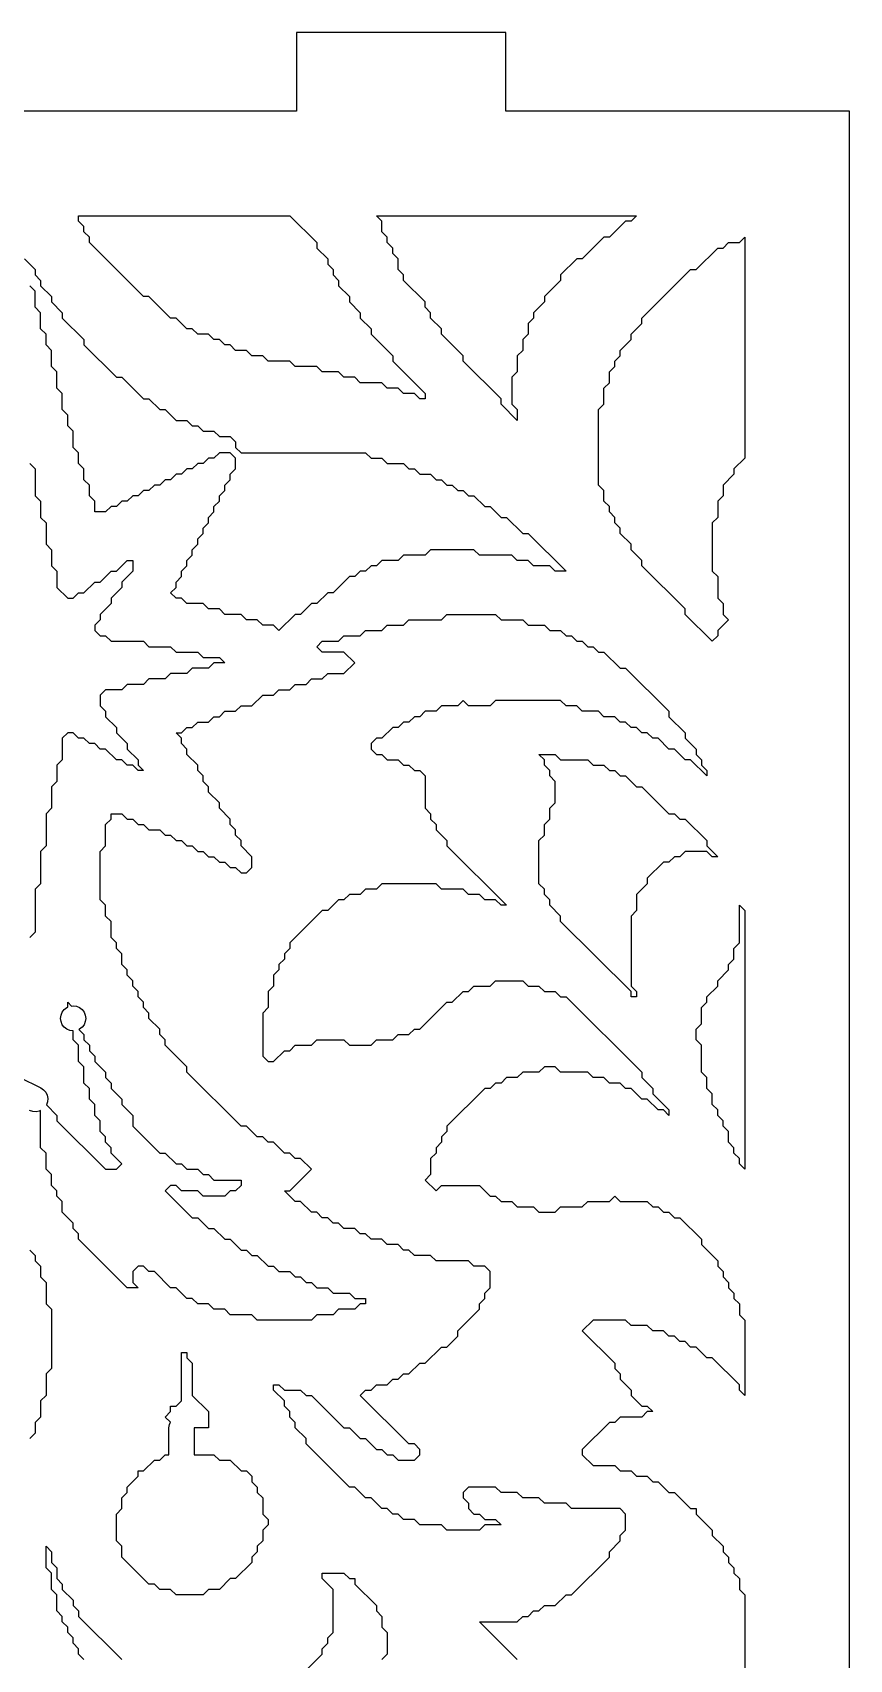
# Model space of a CAD drawing. Header units: millimetres. Extents: x 10 to 410, y 18 to 283.
# Drawn here: x 42 to 73.3, y 220.8 to 283 of the extents above; entities that cross this region are included whole.
import ezdxf

# ---------------------------------------------------------------- set-up
doc = ezdxf.new("R2010")
doc.units = ezdxf.units.MM
doc.layers.add('CUT', color=1, linetype='Continuous')

msp = doc.modelspace()

# ---------------------------------------------------------------- linework, layer by layer
at = {"layer": 'CUT'}
for points in [[(31.134, 160), (52.134, 160), (52.134, 157), (60.134, 157), (60.134, 160), (73.2679, 160), (73.2679, 280), (60.134, 280), (60.134, 283), (52.134, 283), (52.134, 280), (31.134, 280), (31.134, 283), (23.134, 283), (23.134, 280), (10, 280), (10, 160), (23.134, 160), (23.134, 157), (31.134, 157)], [(54.157236, 272.705882), (54.571229, 272.294118), (54.571229, 272.088235), (54.985221, 271.676471), (54.985221, 271.470588), (55.813205, 270.647059), (55.813205, 270.441176), (57.055181, 269.205882), (57.055181, 269), (56.848185, 269), (56.641189, 269.205882), (56.227197, 269.205882), (56.020201, 269.411765), (55.606209, 269.411765), (55.399213, 269.617647), (54.571229, 269.617647), (54.364233, 269.823529), (53.95024, 269.823529), (53.743244, 270.029412), (53.122256, 270.029412), (52.91526, 270.235294), (52.087276, 270.235294), (51.88028, 270.441176), (51.052296, 270.441176), (50.845299, 270.647059), (50.431307, 270.647059), (50.224311, 270.852941), (49.810319, 270.852941), (49.603323, 271.058824), (49.396327, 271.058824), (49.189331, 271.264706), (48.982335, 271.264706), (48.775339, 271.470588), (48.361347, 271.470588), (48.154351, 271.676471), (47.947355, 271.676471), (47.533362, 272.088235), (47.326366, 272.088235), (46.498382, 272.911765), (46.291386, 272.911765), (44.221425, 274.970588), (44.221425, 275.176471), (44.014429, 275.382353), (44.014429, 275.588235), (43.807433, 275.794118), (43.807433, 276), (51.88028, 276), (52.91526, 274.970588), (52.91526, 274.764706), (53.329252, 274.352941), (53.329252, 274.147059), (53.536248, 273.941176), (53.536248, 273.735294), (53.743244, 273.529412), (53.743244, 273.323529), (54.157236, 272.911765)], [(61.609095, 272.705882), (61.195103, 272.294118), (61.195103, 272.088235), (60.988107, 271.882353), (60.988107, 271.470588), (60.781111, 271.264706), (60.781111, 270.852941), (60.574114, 270.647059), (60.574114, 270.029412), (60.367118, 269.823529), (60.367118, 268.794118), (60.574114, 268.588235), (60.574114, 268.176471), (59.953126, 268.794118), (59.953126, 269), (58.504154, 270.441176), (58.504154, 270.647059), (57.67617, 271.470588), (57.67617, 271.676471), (57.262177, 272.088235), (57.262177, 272.294118), (57.055181, 272.5), (57.055181, 272.705882), (56.227197, 273.529412), (56.227197, 273.735294), (56.020201, 273.941176), (56.020201, 274.352941), (55.813205, 274.558824), (55.813205, 274.764706), (55.606209, 274.970588), (55.606209, 275.176471), (55.399213, 275.382353), (55.399213, 275.794118), (55.192217, 276), (65.128028, 276), (64.921032, 275.794118), (64.714036, 275.794118), (64.093048, 275.176471), (63.886052, 275.176471), (63.058067, 274.352941), (62.851071, 274.352941), (62.230083, 273.735294), (62.230083, 273.529412), (61.609095, 272.911765)], [(64.093048, 264.676471), (64.093048, 264.882353), (63.886052, 265.088235), (63.886052, 265.5), (63.679055, 265.705882), (63.679055, 268.588235), (63.886052, 268.794118), (63.886052, 269.411765), (64.093048, 269.617647), (64.093048, 270.029412), (64.300044, 270.235294), (64.300044, 270.441176), (64.50704, 270.647059), (64.50704, 270.852941), (64.921032, 271.264706), (64.921032, 271.470588), (65.335024, 271.882353), (65.335024, 272.088235), (67.197989, 273.941176), (67.404985, 273.941176), (68.232969, 274.764706), (68.439965, 274.764706), (68.646961, 274.970588), (69.060953, 274.970588), (69.267949, 275.176471), (69.267949, 266.735294), (68.853957, 266.323529), (68.853957, 266.117647), (68.439965, 265.705882), (68.439965, 265.294118), (68.232969, 265.088235), (68.232969, 264.470588), (68.025973, 264.264706), (68.025973, 262.411765), (68.232969, 262.205882), (68.232969, 261.382353), (68.439965, 261.176471), (68.439965, 260.764706), (68.646961, 260.558824), (68.232969, 260.147059), (68.232969, 259.941176), (68.025973, 259.735294), (66.990992, 260.764706), (66.990992, 260.970588), (65.335024, 262.617647), (65.335024, 262.823529), (64.921032, 263.235294), (64.921032, 263.441176), (64.50704, 263.852941), (64.50704, 264.058824), (64.300044, 264.264706), (64.300044, 264.470588)], [(66.370004, 253.147059), (66.577, 253.147059), (66.783996, 252.941176), (66.990992, 252.941176), (67.818977, 252.117647), (67.818977, 251.911765), (68.232969, 251.5), (68.025973, 251.5), (67.818977, 251.705882), (66.990992, 251.705882), (66.783996, 251.5), (66.577, 251.5), (66.370004, 251.294118), (66.163008, 251.294118), (65.54202, 250.676471), (65.54202, 250.470588), (65.128028, 250.058824), (65.128028, 249.441176), (64.921032, 249.235294), (64.921032, 246.558824), (65.128028, 246.352941), (65.128028, 246.147059), (64.921032, 246.147059), (64.921032, 246.352941), (62.230083, 249.029412), (62.230083, 249.235294), (61.816091, 249.647059), (61.816091, 249.852941), (61.609095, 250.058824), (61.609095, 250.264706), (61.402099, 250.470588), (61.402099, 252.117647), (61.609095, 252.323529), (61.609095, 252.735294), (61.816091, 252.941176), (61.816091, 253.352941), (62.023087, 253.558824), (62.023087, 254.382353), (61.816091, 254.588235), (61.816091, 254.794118), (61.609095, 255), (61.609095, 255.205882), (61.402099, 255.411765), (62.023087, 255.411765), (62.230083, 255.205882), (63.265063, 255.205882), (63.472059, 255), (63.886052, 255), (64.093048, 254.794118), (64.300044, 254.794118), (64.50704, 254.588235), (64.714036, 254.588235), (65.128028, 254.176471), (65.335024, 254.176471)], [(68.232969, 241.617647), (68.232969, 241.823529), (68.025973, 242.029412), (68.025973, 242.441176), (67.818977, 242.647059), (67.818977, 243.058824), (67.611981, 243.264706), (67.611981, 244.294118), (67.404985, 244.5), (67.404985, 244.911765), (67.611981, 245.117647), (67.611981, 245.735294), (67.818977, 245.941176), (67.818977, 246.147059), (68.232969, 246.558824), (68.232969, 246.764706), (68.646961, 247.176471), (68.646961, 247.382353), (68.853957, 247.588235), (68.853957, 248), (69.060953, 248.205882), (69.060953, 249.647059), (69.267949, 249.441176), (69.267949, 239.558824), (69.060953, 239.764706), (69.060953, 239.970588), (68.853957, 240.176471), (68.853957, 240.382353), (68.646961, 240.588235), (68.646961, 241), (68.439965, 241.205882), (68.439965, 241.411765)], [(47.326366, 230.5), (47.533362, 230.5), (47.740358, 230.705882), (47.740358, 232.558824), (47.947355, 232.558824), (47.947355, 232.352941), (48.154351, 232.147059), (48.154351, 230.911765), (48.775339, 230.294118), (48.775339, 229.676471), (48.220358, 229.676471), (48.220358, 228.647059), (48.982335, 228.647059), (49.189331, 228.441176), (49.603323, 228.441176), (50.017315, 228.029412), (50.224311, 228.029412), (50.431307, 227.823529), (50.431307, 227.617647), (50.638303, 227.411765), (50.638303, 227.205882), (50.845299, 227), (50.845299, 226.382353), (51.052296, 226.176471), (51.052296, 225.970588), (50.845299, 225.764706), (50.845299, 225.352941), (50.638303, 225.147059), (50.638303, 224.941176), (50.431307, 224.735294), (50.431307, 224.529412), (49.810319, 223.911765), (49.603323, 223.911765), (49.189331, 223.5), (48.775339, 223.5), (48.568343, 223.294118), (47.533362, 223.294118), (47.326366, 223.5), (46.912374, 223.5), (46.705378, 223.705882), (46.498382, 223.705882), (45.463402, 224.735294), (45.463402, 225.147059), (45.256406, 225.352941), (45.256406, 226.382353), (45.463402, 226.588235), (45.463402, 227), (45.670398, 227.205882), (45.670398, 227.411765), (46.08439, 227.823529), (46.08439, 228.029412), (46.291386, 228.029412), (46.705378, 228.441176), (46.912374, 228.441176), (47.11937, 228.647059), (47.260358, 228.647059), (47.260358, 229.676471), (47.276714, 229.800704), (47.315154, 229.893505), (47.11937, 230.088235), (47.326366, 230.294118)]]:
    msp.add_lwpolyline(points, close=True, dxfattribs=at)
for points in [[(41.737473, 274.352941), (42.151465, 273.941176), (42.151465, 273.735294), (42.358461, 273.529412), (42.358461, 273.323529), (42.772453, 272.911765), (42.772453, 272.705882), (43.186445, 272.294118), (43.186445, 272.088235), (44.014429, 271.264706), (44.014429, 271.058824), (45.256406, 269.823529), (45.463402, 269.823529), (46.291386, 269), (46.498382, 269), (46.912374, 268.588235), (47.11937, 268.588235), (47.533362, 268.176471), (47.947355, 268.176471), (48.154351, 267.970588), (48.361347, 267.970588), (48.568343, 267.764706), (48.982335, 267.764706), (49.189331, 267.558824), (49.603323, 267.558824), (49.810319, 267.352941), (49.810319, 267.147059), (50.017315, 266.941176), (54.778225, 266.941176), (54.985221, 266.735294), (55.399213, 266.735294), (55.606209, 266.529412), (56.227197, 266.529412), (56.434193, 266.323529), (56.641189, 266.323529), (56.848185, 266.117647), (57.262177, 266.117647), (57.469174, 265.911765), (57.67617, 265.911765), (57.883166, 265.705882), (58.090162, 265.705882), (58.297158, 265.5), (58.504154, 265.5), (58.71115, 265.294118), (58.918146, 265.294118), (59.332138, 264.882353), (59.539134, 264.882353), (59.953126, 264.470588), (60.160122, 264.470588), (60.781111, 263.852941), (60.988107, 263.852941), (62.437079, 262.411765), (62.023087, 262.411765), (61.816091, 262.617647), (61.195103, 262.617647), (60.988107, 262.823529), (60.574114, 262.823529), (60.367118, 263.029412), (59.125142, 263.029412), (58.918146, 263.235294), (57.262177, 263.235294), (57.055181, 263.029412), (56.227197, 263.029412), (56.020201, 262.823529), (55.399213, 262.823529), (55.192217, 262.617647), (54.985221, 262.617647), (54.778225, 262.411765), (54.571229, 262.411765), (54.364233, 262.205882), (54.157236, 262.205882), (53.536248, 261.588235), (53.329252, 261.588235), (52.91526, 261.176471), (52.708264, 261.176471), (52.294272, 260.764706), (52.087276, 260.764706), (51.466288, 260.147059), (51.259292, 260.352941), (50.845299, 260.352941), (50.638303, 260.558824), (50.224311, 260.558824), (50.017315, 260.764706), (49.396327, 260.764706), (49.189331, 260.970588), (48.775339, 260.970588), (48.568343, 261.176471), (47.947355, 261.176471), (47.740358, 261.382353), (47.533362, 261.382353), (47.326366, 261.588235), (47.533362, 261.794118), (47.533362, 262), (47.740358, 262.205882), (47.740358, 262.411765), (47.947355, 262.617647), (47.947355, 262.823529), (48.154351, 263.029412), (48.154351, 263.235294), (48.361347, 263.441176), (48.361347, 263.647059), (48.568343, 263.852941), (48.568343, 264.058824), (48.775339, 264.264706), (48.775339, 264.470588), (48.982335, 264.676471), (48.982335, 264.882353), (49.189331, 265.088235), (49.189331, 265.294118), (49.396327, 265.5), (49.396327, 265.705882), (49.603323, 265.911765), (49.603323, 266.117647), (49.810319, 266.323529), (49.810319, 266.735294), (49.603323, 266.941176), (49.189331, 266.941176), (48.982335, 266.735294), (48.775339, 266.735294), (48.568343, 266.529412), (48.361347, 266.529412), (48.154351, 266.323529), (47.947355, 266.323529), (47.740358, 266.117647), (47.533362, 266.117647), (47.326366, 265.911765), (47.11937, 265.911765), (46.912374, 265.705882), (46.705378, 265.705882), (46.498382, 265.5), (46.291386, 265.5), (46.08439, 265.294118), (45.877394, 265.294118), (45.670398, 265.088235), (45.463402, 265.088235), (45.256406, 264.882353), (45.04941, 264.882353), (44.842414, 264.676471), (44.428421, 264.676471), (44.428421, 265.088235), (44.221425, 265.294118), (44.221425, 265.705882), (44.014429, 265.911765), (44.014429, 266.323529), (43.807433, 266.529412), (43.807433, 266.941176), (43.600437, 267.147059), (43.600437, 267.764706), (43.393441, 267.970588), (43.393441, 268.382353), (43.186445, 268.588235), (43.186445, 269.205882), (42.979449, 269.411765), (42.979449, 270.029412), (42.772453, 270.235294), (42.772453, 270.852941), (42.565457, 271.058824), (42.565457, 271.470588), (42.358461, 271.676471), (42.358461, 272.294118), (42.151465, 272.5), (42.151465, 273.117647), (41.944469, 273.323529)], [(41.944469, 266.529412), (42.151465, 266.323529), (42.151465, 265.294118), (42.358461, 265.088235), (42.358461, 264.470588), (42.565457, 264.264706), (42.565457, 263.441176), (42.772453, 263.235294), (42.772453, 262.617647), (42.979449, 262.411765), (42.979449, 261.794118), (43.393441, 261.382353), (43.600437, 261.382353), (43.807433, 261.588235), (44.014429, 261.588235), (44.428421, 262), (44.635418, 262), (45.04941, 262.411765), (45.256406, 262.411765), (45.670398, 262.823529), (45.877394, 262.823529), (45.877394, 262.411765), (45.463402, 262), (45.463402, 261.794118), (45.04941, 261.382353), (45.04941, 261.176471), (44.635418, 260.764706), (44.635418, 260.558824), (44.428421, 260.352941), (44.428421, 260.147059), (44.635418, 259.941176), (44.842414, 259.941176), (45.04941, 259.735294), (46.291386, 259.735294), (46.498382, 259.529412), (47.326366, 259.529412), (47.533362, 259.323529), (48.361347, 259.323529), (48.568343, 259.117647), (49.189331, 259.117647), (49.396327, 258.911765), (48.982335, 258.911765), (48.775339, 258.705882), (48.154351, 258.705882), (47.947355, 258.5), (47.326366, 258.5), (47.11937, 258.294118), (46.498382, 258.294118), (46.291386, 258.088235), (45.670398, 258.088235), (45.463402, 257.882353), (44.842414, 257.882353), (44.635418, 257.676471), (44.635418, 257.264706), (44.842414, 257.058824), (44.842414, 256.852941), (45.256406, 256.441176), (45.256406, 256.235294), (45.670398, 255.823529), (45.670398, 255.617647), (46.08439, 255.205882), (46.08439, 255), (46.291385, 254.794118), (46.08439, 254.794118), (45.877394, 255), (45.670398, 255), (45.463402, 255.205882), (45.256406, 255.205882), (44.842414, 255.617647), (44.635418, 255.617647), (44.428421, 255.823529), (44.221425, 255.823529), (44.014429, 256.029412), (43.807433, 256.029412), (43.600437, 256.235294), (43.393441, 256.235294), (43.186445, 256.029412), (43.186445, 255.205882), (42.979449, 255), (42.979449, 254.382353), (42.772453, 254.176471), (42.772453, 253.352941), (42.565457, 253.147059), (42.565457, 251.911765), (42.358461, 251.705882), (42.358461, 250.470588), (42.151465, 250.264706), (42.151465, 248.617647), (41.944469, 248.411765)], [(60.574114, 220.823529), (59.125142, 222.264706), (60.574114, 222.264706), (60.781111, 222.470588), (60.988107, 222.470588), (61.195103, 222.676471), (61.402099, 222.676471), (61.609095, 222.882353), (62.023087, 222.882353), (62.437079, 223.294118), (62.644075, 223.294118), (64.093048, 224.735294), (64.093048, 224.941176), (64.50704, 225.352941), (64.50704, 225.558824), (64.714036, 225.764706), (64.714036, 226.382353), (64.50704, 226.588235), (62.644075, 226.588235), (62.437079, 226.794118), (61.609095, 226.794118), (61.402099, 227), (60.781111, 227), (60.574114, 227.205882), (59.953126, 227.205882), (59.74613, 227.411765), (58.71115, 227.411765), (58.504154, 227.205882), (58.504154, 227), (58.71115, 226.794118), (58.71115, 226.588235), (58.918146, 226.382353), (59.125142, 226.382353), (59.332138, 226.176471), (59.74613, 226.176471), (59.953126, 225.970588), (59.332138, 225.970588), (59.125142, 225.764706), (57.883166, 225.764706), (57.67617, 225.970588), (56.848185, 225.970588), (56.641189, 226.176471), (56.227197, 226.176471), (56.020201, 226.382353), (55.813205, 226.382353), (55.606209, 226.588235), (55.399213, 226.588235), (54.985221, 227), (54.778225, 227), (54.364233, 227.411765), (54.157236, 227.411765), (52.501268, 229.058824), (52.501268, 229.264706), (52.087276, 229.676471), (52.087276, 229.882353), (51.88028, 230.088235), (51.88028, 230.294118), (51.673284, 230.5), (51.673284, 230.705882), (51.259292, 231.117647), (51.259292, 231.323529), (51.466288, 231.323529), (51.673284, 231.117647), (52.294272, 231.117647), (52.501268, 230.911765), (52.708264, 230.911765), (53.95024, 229.676471), (54.157236, 229.676471), (54.571229, 229.264706), (54.778225, 229.264706), (55.192217, 228.852941), (55.399213, 228.852941), (55.606209, 228.647059), (55.813205, 228.647059), (56.020201, 228.441176), (56.641189, 228.441176), (56.848185, 228.647059), (56.848185, 228.852941), (56.641189, 229.058824), (56.434193, 229.058824), (54.571229, 230.911765), (54.778225, 231.117647), (54.985221, 231.117647), (55.192217, 231.323529), (55.606209, 231.323529), (55.813205, 231.529412), (56.020201, 231.529412), (56.227197, 231.735294), (56.434193, 231.735294), (56.848185, 232.147059), (57.055181, 232.147059), (57.67617, 232.764706), (57.883166, 232.764706), (58.297158, 233.176471), (58.297158, 233.382353), (59.125142, 234.205882), (59.125142, 234.411765), (59.332138, 234.617647), (59.332138, 234.823529), (59.539134, 235.029412), (59.539134, 235.647059), (59.332138, 235.852941), (58.918146, 235.852941), (58.71115, 236.058824), (57.469174, 236.058824), (57.262177, 236.264706), (56.641189, 236.264706), (56.434193, 236.470588), (56.227197, 236.470588), (56.020201, 236.676471), (55.606209, 236.676471), (55.399213, 236.882353), (54.985221, 236.882353), (54.778225, 237.088235), (54.571229, 237.088235), (54.364233, 237.294118), (53.95024, 237.294118), (53.743244, 237.5), (53.536248, 237.5), (53.329252, 237.705882), (53.122256, 237.705882), (52.91526, 237.911765), (52.708264, 237.911765), (52.294272, 238.323529), (52.087276, 238.323529), (51.673284, 238.735294), (51.88028, 238.735294), (52.708264, 239.558824), (52.294272, 239.970588), (52.087276, 239.970588), (51.88028, 240.176471), (51.673284, 240.176471), (51.259292, 240.588235), (51.052296, 240.588235), (50.845299, 240.794118), (50.638303, 240.794118), (50.224311, 241.205882), (50.017315, 241.205882), (47.947355, 243.264706), (47.947355, 243.470588), (47.11937, 244.294118), (47.11937, 244.5), (46.912374, 244.705882), (46.912374, 244.911765), (46.498382, 245.323529), (46.498382, 245.529412), (46.291386, 245.735294), (46.291386, 245.941176), (46.08439, 246.147059), (46.08439, 246.352941), (45.877394, 246.558824), (45.877394, 246.764706), (45.670398, 246.970588), (45.670398, 247.176471), (45.463402, 247.382353), (45.463402, 247.794118), (45.256406, 248), (45.256406, 248.205882), (45.04941, 248.411765), (45.04941, 249.029412), (44.842414, 249.235294), (44.842414, 249.647059), (44.635418, 249.852941), (44.635418, 251.705882), (44.842414, 251.911765), (44.842414, 252.735294), (45.04941, 252.941176), (45.04941, 253.147059), (45.463402, 253.147059), (45.670398, 252.941176), (45.877394, 252.941176), (46.08439, 252.735294), (46.291386, 252.735294), (46.498382, 252.529412), (46.912374, 252.529412), (47.11937, 252.323529), (47.326366, 252.323529), (47.533362, 252.117647), (47.740358, 252.117647), (47.947355, 251.911765), (48.154351, 251.911765), (48.361347, 251.705882), (48.568343, 251.705882), (48.775339, 251.5), (48.982335, 251.5), (49.189331, 251.294118), (49.396327, 251.294118), (49.603323, 251.088235), (49.810319, 251.088235), (50.017315, 250.882353), (50.224311, 250.882353), (50.431307, 251.088235), (50.431307, 251.5), (50.017315, 251.911765), (50.017315, 252.117647), (49.810319, 252.323529), (49.810319, 252.529412), (49.603323, 252.735294), (49.603323, 252.941176), (49.189331, 253.352941), (49.189331, 253.558824), (48.775339, 253.970588), (48.775339, 254.176471), (48.568343, 254.382353), (48.568343, 254.588235), (48.361347, 254.794118), (48.361347, 255), (47.947355, 255.411765), (47.947355, 255.617647), (47.740358, 255.823529), (47.740358, 256.029412), (47.533362, 256.235294), (47.740358, 256.235294), (47.947355, 256.441176), (48.154351, 256.441176), (48.361347, 256.647059), (48.775339, 256.647059), (48.982335, 256.852941), (49.189331, 256.852941), (49.396327, 257.058824), (49.810319, 257.058824), (50.017315, 257.264706), (50.431307, 257.264706), (50.845299, 257.676471), (51.259292, 257.676471), (51.466288, 257.882353), (51.88028, 257.882353), (52.087276, 258.088235), (52.501268, 258.088235), (52.708264, 258.294118), (53.122256, 258.294118), (53.329252, 258.5), (53.95024, 258.5), (54.364233, 258.911765), (53.95024, 259.323529), (53.122256, 259.323529), (52.91526, 259.529412), (53.122256, 259.735294), (53.743244, 259.735294), (53.95024, 259.941176), (54.571229, 259.941176), (54.778225, 260.147059), (55.399213, 260.147059), (55.606209, 260.352941), (56.227197, 260.352941), (56.434193, 260.558824), (57.67617, 260.558824), (57.883166, 260.764706), (59.74613, 260.764706), (59.953126, 260.558824), (60.781111, 260.558824), (60.988107, 260.352941), (61.609095, 260.352941), (61.816091, 260.147059), (62.230083, 260.147059), (62.437079, 259.941176), (62.644075, 259.941176), (62.851071, 259.735294), (63.058067, 259.735294), (63.265063, 259.529412), (63.472059, 259.529412), (63.679055, 259.323529), (63.886052, 259.323529), (64.50704, 258.705882), (64.714036, 258.705882), (66.370004, 257.058824), (66.370004, 256.852941), (66.990992, 256.235294), (66.990992, 256.029412), (67.404985, 255.617647), (67.404985, 255.411765), (67.611981, 255.205882), (67.611981, 255), (67.818977, 254.794118), (67.818977, 254.588235), (67.197989, 255.205882), (66.990992, 255.205882), (66.577, 255.617647), (66.370004, 255.617647), (65.956012, 256.029412), (65.749016, 256.029412), (65.54202, 256.235294), (65.335024, 256.235294), (65.128028, 256.441176), (64.921032, 256.441176), (64.714036, 256.647059), (64.50704, 256.647059), (64.300044, 256.852941), (63.886052, 256.852941), (63.679055, 257.058824), (63.058067, 257.058824), (62.851071, 257.264706), (62.437079, 257.264706), (62.230083, 257.470588), (59.74613, 257.470588), (59.539134, 257.264706), (58.71115, 257.264706), (58.504154, 257.470588), (58.297158, 257.264706), (57.67617, 257.264706), (57.469174, 257.058824), (57.055181, 257.058824), (56.848185, 256.852941), (56.641189, 256.852941), (56.434193, 256.647059), (56.227197, 256.647059), (56.020201, 256.441176), (55.813205, 256.441176), (55.399213, 256.029412), (55.192217, 256.029412), (54.985221, 255.823529), (54.985221, 255.617647), (55.192217, 255.411765), (55.399213, 255.411765), (55.606209, 255.205882), (56.020201, 255.205882), (56.227197, 255), (56.434193, 255), (56.641189, 254.794118), (56.848185, 254.794118), (57.055181, 254.588235), (57.055181, 253.352941), (57.262177, 253.147059), (57.262177, 252.941176), (57.469174, 252.735294), (57.469174, 252.529412), (57.883166, 252.117647), (57.883166, 251.911765), (60.160122, 249.647059), (59.953126, 249.647059), (59.74613, 249.852941), (59.332138, 249.852941), (59.125142, 250.058824), (58.71115, 250.058824), (58.504154, 250.264706), (57.67617, 250.264706), (57.469174, 250.470588), (55.399213, 250.470588), (55.192217, 250.264706), (54.778225, 250.264706), (54.571229, 250.058824), (54.157236, 250.058824), (53.95024, 249.852941), (53.743244, 249.852941), (53.329252, 249.441176), (53.122256, 249.441176), (51.88028, 248.205882), (51.88028, 248), (51.673284, 247.794118), (51.673284, 247.588235), (51.466288, 247.382353), (51.466288, 247.176471), (51.259292, 246.970588), (51.259292, 246.558824), (51.052296, 246.352941), (51.052296, 245.735294), (50.845299, 245.529412), (50.845299, 243.882353), (51.052296, 243.676471), (51.259292, 243.676471), (51.673284, 244.088235), (51.88028, 244.088235), (52.087276, 244.294118), (52.708264, 244.294118), (52.91526, 244.5), (53.95024, 244.5), (54.157236, 244.294118), (54.985221, 244.294118), (55.192217, 244.5), (55.813205, 244.5), (56.020201, 244.705882), (56.434193, 244.705882), (56.641189, 244.911765), (56.848185, 244.911765), (57.883166, 245.941176), (58.090162, 245.941176), (58.504154, 246.352941), (58.71115, 246.352941), (58.918146, 246.558824), (59.539134, 246.558824), (59.74613, 246.764706), (60.781111, 246.764706), (60.988107, 246.558824), (61.402099, 246.558824), (61.609095, 246.352941), (62.023087, 246.352941), (62.230083, 246.147059), (62.437079, 246.147059), (65.335024, 243.264706), (65.335024, 243.058824), (65.749016, 242.647059), (65.749016, 242.441176), (66.370004, 241.823529), (66.370004, 241.617647), (66.163008, 241.823529), (65.956012, 241.823529), (65.54202, 242.235294), (65.335024, 242.235294), (64.921032, 242.647059), (64.714036, 242.647059), (64.50704, 242.852941), (64.093048, 242.852941), (63.886052, 243.058824), (63.472059, 243.058824), (63.265063, 243.264706), (62.230083, 243.264706), (62.023087, 243.470588), (61.609095, 243.470588), (61.402099, 243.264706), (60.781111, 243.264706), (60.574114, 243.058824), (60.160122, 243.058824), (59.953126, 242.852941), (59.74613, 242.852941), (59.539134, 242.647059), (59.332138, 242.647059), (57.883166, 241.205882), (57.883166, 241), (57.67617, 240.794118), (57.67617, 240.588235), (57.469174, 240.382353), (57.469174, 240.176471), (57.262177, 239.970588), (57.262177, 239.352941), (57.055181, 239.147059), (57.469174, 238.735294), (57.67617, 238.941176), (59.125142, 238.941176), (59.539134, 238.529412), (59.74613, 238.529412), (59.953126, 238.323529), (60.367118, 238.323529), (60.574114, 238.117647), (61.195103, 238.117647), (61.402099, 237.911765), (62.023087, 237.911765), (62.230083, 238.117647), (63.058067, 238.117647), (63.265063, 238.323529), (64.093048, 238.323529), (64.300044, 238.529412), (64.50704, 238.323529), (65.54202, 238.323529), (65.749016, 238.117647), (65.956012, 238.117647), (66.163008, 237.911765), (66.370004, 237.911765), (66.577, 237.705882), (66.783996, 237.705882), (67.611981, 236.882353), (67.611981, 236.676471), (68.232969, 236.058824), (68.232969, 235.852941), (68.439965, 235.647059), (68.439965, 235.441176), (68.646961, 235.235294), (68.646961, 235.029412), (68.853957, 234.823529), (68.853957, 234.617647), (69.060953, 234.411765), (69.060953, 234), (69.267949, 233.794118), (69.267949, 230.911765), (69.060953, 231.117647), (69.060953, 231.323529), (68.025973, 232.352941), (67.818977, 232.352941), (67.404985, 232.764706), (67.197989, 232.764706), (66.990992, 232.970588), (66.783996, 232.970588), (66.577, 233.176471), (66.370004, 233.176471), (66.163008, 233.382353), (65.749016, 233.382353), (65.54202, 233.588235), (64.921032, 233.588235), (64.714036, 233.794118), (63.472059, 233.794118), (63.058067, 233.382353), (64.300044, 232.147059), (64.300044, 231.941176), (64.50704, 231.735294), (64.50704, 231.529412), (64.921032, 231.117647), (64.921032, 230.911765), (65.335024, 230.5), (65.54202, 230.5), (65.749016, 230.294118), (65.54202, 230.294118), (65.335024, 230.088235), (64.50704, 230.088235), (64.300044, 229.882353), (64.093048, 229.882353), (63.058067, 228.852941), (63.058067, 228.647059), (63.472059, 228.235294), (64.300044, 228.235294), (64.50704, 228.029412), (64.921032, 228.029412), (65.128028, 227.823529), (65.54202, 227.823529), (65.749016, 227.617647), (65.956012, 227.617647), (66.370004, 227.205882), (66.577, 227.205882), (67.197989, 226.588235), (67.404985, 226.588235), (67.404985, 226.382353), (68.025973, 225.764706), (68.025973, 225.558824), (68.439965, 225.147059), (68.439965, 224.941176), (68.646961, 224.735294), (68.646961, 224.529412), (68.853957, 224.323529), (68.853957, 224.117647), (69.060953, 223.911765), (69.060953, 223.5), (69.267949, 223.294118), (69.267949, 204.970588)], [(41.537218, 243.076845), (42.365202, 242.665081), (42.469156, 242.595117), (42.55146, 242.500632), (42.606505, 242.388064), (42.630539, 242.265086), (42.621926, 242.140077), (42.581251, 242.021557), (42.578085, 242.016852), (42.979449, 241.617647), (42.979449, 241.411765), (44.842414, 239.558824), (45.256406, 239.558824), (45.463402, 239.764706), (45.04941, 240.176471), (45.04941, 240.382353), (44.842414, 240.588235), (44.842414, 240.794118), (44.635418, 241), (44.635418, 241.411765), (44.428421, 241.617647), (44.428421, 242.029412), (44.221425, 242.235294), (44.221425, 242.647059), (44.014429, 242.852941), (44.014429, 243.470588), (43.807433, 243.676471), (43.807433, 244.294118), (43.600437, 244.5), (43.600437, 244.843529), (43.476204, 244.859885), (43.360437, 244.907837), (43.261026, 244.984118), (43.184745, 245.083529), (43.136793, 245.199296), (43.120437, 245.323529), (43.136793, 245.447763), (43.184745, 245.563529), (43.261026, 245.662941), (43.360437, 245.739222), (43.393441, 245.752892), (43.393441, 245.941176), (43.539852, 245.795553), (43.600437, 245.803529), (43.72467, 245.787174), (43.840437, 245.739222), (43.939848, 245.662941), (44.016129, 245.563529), (44.064082, 245.447763), (44.080437, 245.323529), (44.064082, 245.199296), (44.016129, 245.083529), (43.939848, 244.984118), (43.840437, 244.907837), (43.819925, 244.899341), (44.014429, 244.705882), (44.014429, 244.5), (44.221425, 244.294118), (44.221425, 244.088235), (44.428421, 243.882353), (44.428421, 243.676471), (44.842414, 243.264706), (44.842414, 243.058824), (45.04941, 242.852941), (45.04941, 242.647059), (45.463402, 242.235294), (45.463402, 242.029412), (45.877394, 241.617647), (45.877394, 241.205882), (46.912374, 240.176471), (47.11937, 240.176471), (47.533362, 239.764706), (47.740358, 239.764706), (47.947355, 239.558824), (48.361347, 239.558824), (48.568343, 239.352941), (48.775339, 239.352941), (48.982335, 239.147059), (50.017315, 239.147059), (50.017315, 238.941176), (49.810319, 238.735294), (49.603323, 238.735294), (49.396327, 238.529412), (48.568343, 238.529412), (48.361347, 238.735294), (47.740358, 238.735294), (47.533362, 238.941176), (47.326366, 238.941176), (47.11937, 238.735294), (48.154351, 237.705882), (48.361347, 237.705882), (48.775339, 237.294118), (48.982335, 237.294118), (49.396327, 236.882353), (49.603323, 236.882353), (50.017315, 236.470588), (50.224311, 236.470588), (50.431307, 236.264706), (50.638303, 236.264706), (51.052296, 235.852941), (51.259292, 235.852941), (51.466288, 235.647059), (51.88028, 235.647059), (52.087276, 235.441176), (52.294272, 235.441176), (52.501268, 235.235294), (52.708264, 235.235294), (52.91526, 235.029412), (53.329252, 235.029412), (53.536248, 234.823529), (54.157236, 234.823529), (54.364233, 234.617647), (54.778225, 234.617647), (54.778225, 234.411765), (54.571229, 234.411765), (54.364233, 234.205882), (53.743244, 234.205882), (53.536248, 234), (52.91526, 234), (52.708264, 233.794118), (50.638303, 233.794118), (50.431307, 234), (49.603323, 234), (49.396327, 234.205882), (48.982335, 234.205882), (48.775339, 234.411765), (48.361347, 234.411765), (48.154351, 234.617647), (47.947355, 234.617647), (47.533362, 235.029412), (47.326366, 235.029412), (46.705378, 235.647059), (46.498382, 235.647059), (46.291386, 235.852941), (46.08439, 235.852941), (45.877394, 235.647059), (45.877394, 235.235294), (46.08439, 235.029412), (45.670398, 235.029412), (43.807433, 236.882353), (43.807433, 237.088235), (43.600437, 237.294118), (43.600437, 237.5), (43.186445, 237.911765), (43.186445, 238.323529), (42.979449, 238.529412), (42.979449, 238.735294), (42.772453, 238.941176), (42.772453, 239.352941), (42.565457, 239.558824), (42.565457, 240.176471), (42.358461, 240.382353), (42.358461, 241.80677), (42.304235, 241.780254), (42.181256, 241.75622), (42.056248, 241.764833), (41.937728, 241.805508)], [(41.944469, 236.470588), (42.151465, 236.264706), (42.151465, 236.058824), (42.358461, 235.852941), (42.358461, 235.441176), (42.565457, 235.235294), (42.565457, 234.411765), (42.772453, 234.205882), (42.772453, 231.941176), (42.565457, 231.735294), (42.565457, 230.911765), (42.358461, 230.705882), (42.358461, 230.088235), (42.151465, 229.882353), (42.151465, 229.470588), (41.944469, 229.264706)], [(44.014429, 220.823529), (43.807433, 221.029412), (43.807433, 221.235294), (43.600437, 221.441176), (43.600437, 221.647059), (43.393441, 221.852941), (43.393441, 222.058824), (43.186445, 222.264706), (43.186445, 222.470588), (42.979449, 222.676471), (42.979449, 223.294118), (42.772453, 223.5), (42.772453, 224.117647), (42.565457, 224.323529), (42.565457, 225.147059), (42.772453, 224.941176), (42.772453, 224.529412), (42.979449, 224.323529), (42.979449, 223.911765), (43.186445, 223.705882), (43.186445, 223.5), (43.600437, 223.088235), (43.600437, 222.882353), (43.807433, 222.676471), (43.807433, 222.470588), (45.463402, 220.823529)], [(52.501268, 220.411765), (53.122256, 221.029412), (53.122256, 221.235294), (53.329252, 221.441176), (53.329252, 221.647059), (53.536248, 221.852941), (53.536248, 223.5), (53.122256, 223.911765), (53.122256, 224.117647), (53.95024, 224.117647), (54.157236, 223.911765), (54.364233, 223.911765), (54.364233, 223.705882), (55.192217, 222.882353), (55.192217, 222.676471), (55.399213, 222.470588), (55.399213, 222.058824), (55.606209, 221.852941), (55.606209, 221.029412), (55.399213, 220.823529)]]:
    msp.add_lwpolyline(points, dxfattribs=at)

doc.saveas('drawing.dxf')
